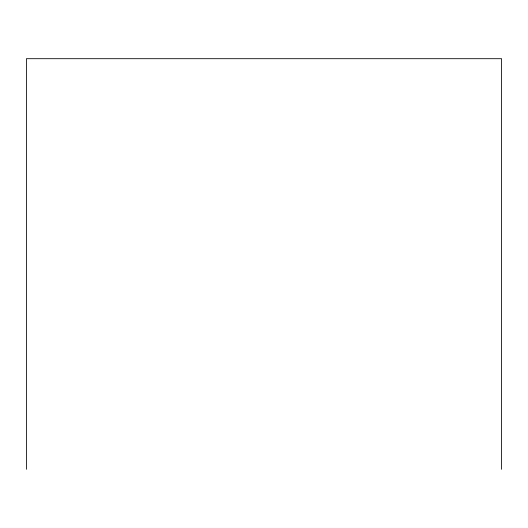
<?xml version="1.0" encoding="UTF-8"?>
<svg xmlns="http://www.w3.org/2000/svg" width="528" height="528" viewBox="0 0 528 528"><rect width="100%" height="100%" fill="white"/><g stroke="black" fill="none" stroke-linecap="round" stroke-linejoin="round"><path stroke-width="0.79" d="M501.6 469.306L501.6 58.694L26.4 58.694L26.4 469.306"/></g></svg>
